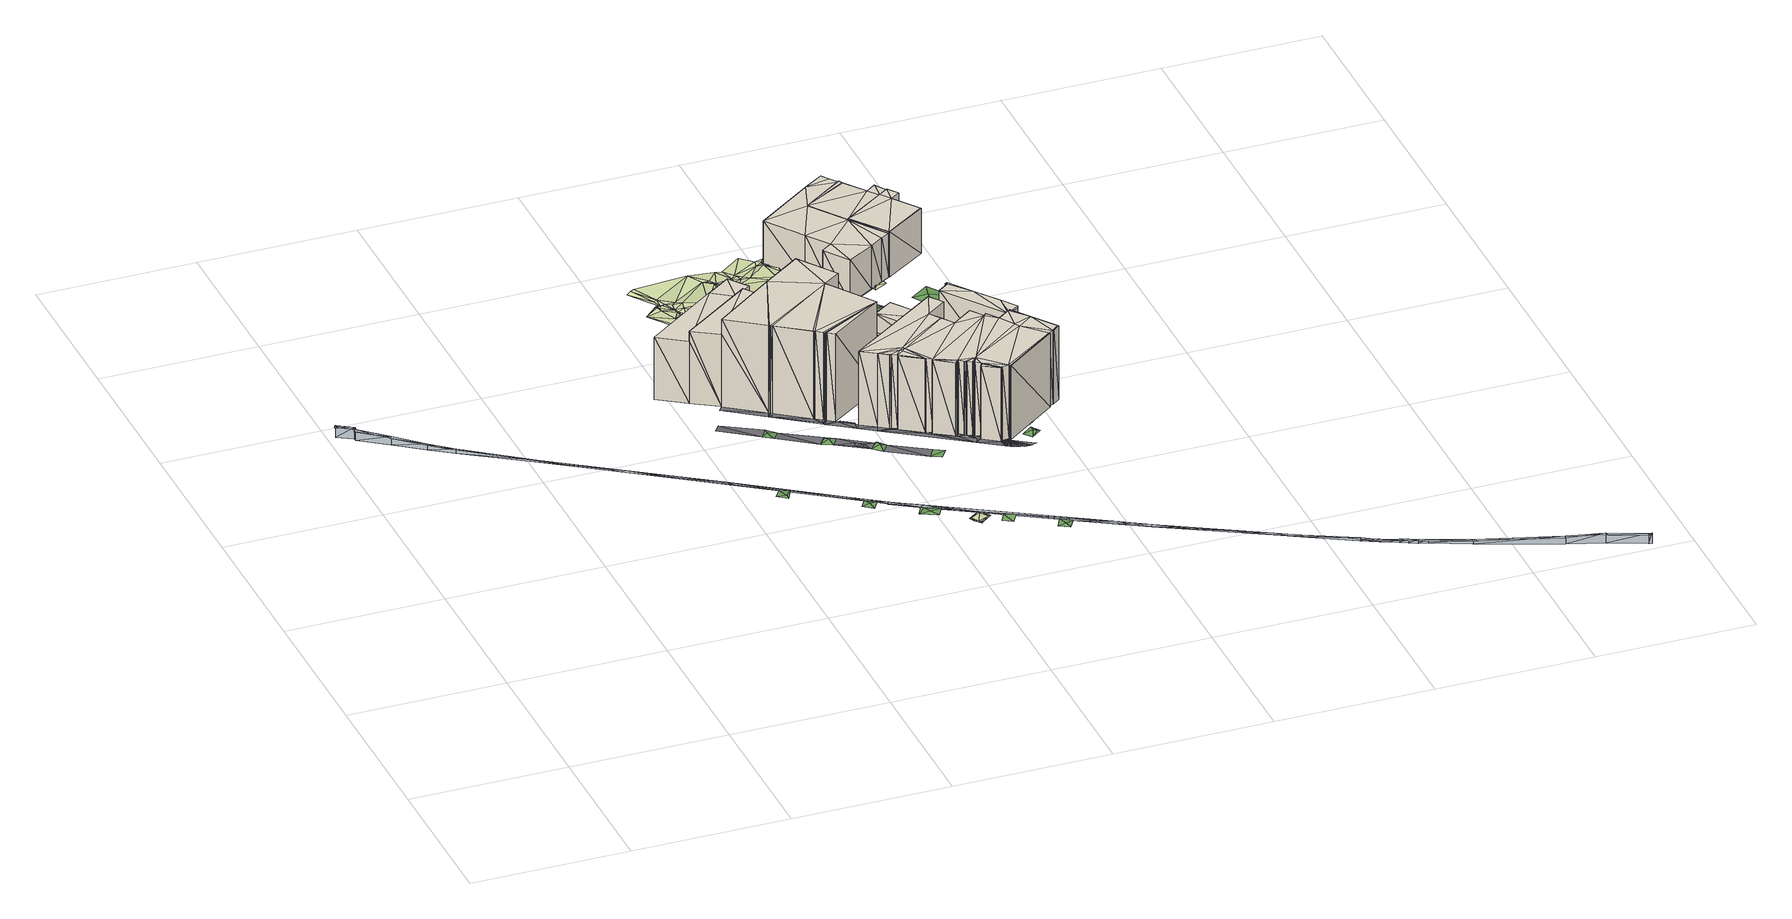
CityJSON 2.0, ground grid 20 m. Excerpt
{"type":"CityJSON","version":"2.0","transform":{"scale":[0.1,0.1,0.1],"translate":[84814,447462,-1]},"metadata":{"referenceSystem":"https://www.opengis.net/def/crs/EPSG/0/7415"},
"CityObjects":{
"building1":{"type":"Building","attributes":{"bgt_status":"bestaand","hoek":"(1:32.7)","identificatiebagpnd":"503100000032719","identificatiebagvbolaagstehuisnummer":"(1:503010000003246)","measuredHeight":8.4,"min-height-surface":-0.03,"plaatsingspunt":"(1:84855.056447534.320)","plus_status":"geenWaarde","relatievehoogteligging":"0","tekst":"(1:160)"},"geometry":[{"type":"MultiSurface","lod":"1","boundaries":[[[0,1,2]],[[0,3,4]],[[2,5,6]],[[3,2,6]],[[0,2,3]],[[7,8,4]],[[4,8,0]],[[9,10,6]],[[6,10,3]],[[11,9,5]],[[5,9,6]],[[12,11,2]],[[2,11,5]],[[13,12,1]],[[1,12,2]]]}]},
"building2":{"type":"Building","attributes":{"bgt_status":"bestaand","identificatiebagpnd":"503100000026158","measuredHeight":9.84,"min-height-surface":-0.03,"plus_status":"geenWaarde","relatievehoogteligging":"0"},"geometry":[{"type":"MultiSurface","lod":"1","boundaries":[[[14,15,16]],[[15,17,16]],[[16,17,18]],[[19,20,16]],[[16,20,14]],[[8,19,0]],[[0,19,18]],[[18,19,16]],[[1,0,17]],[[17,0,18]],[[21,13,15]],[[15,13,1]],[[15,1,17]]]}]},
"object1":{"type":"GenericCityObject","attributes":{"bgt_status":"bestaand","bgt_type":"muur","plus_status":"geenWaarde","plus_type":"waardeOnbekend","relatievehoogteligging":"0"},"geometry":[{"type":"MultiSurface","lod":"1","boundaries":[[[22,23,24]],[[25,22,24]],[[26,25,24]],[[26,27,25]],[[28,29,30]],[[31,27,32]],[[33,34,35]],[[27,26,32]],[[28,34,29]],[[33,29,34]],[[33,25,27]],[[29,33,27]]]}]},
"building3":{"type":"Building","attributes":{"bgt_status":"bestaand","hoek":"(1:32.7)","identificatiebagpnd":"503100000026218","identificatiebagvbolaagstehuisnummer":"(1:503010000027089)","measuredHeight":11.88,"min-height-surface":-0.03,"plaatsingspunt":"(1:84861.651447529.723)","plus_status":"geenWaarde","relatievehoogteligging":"0","tekst":"(1:156)"},"geometry":[{"type":"MultiSurface","lod":"1","boundaries":[[[36,37,38]],[[36,38,39]],[[39,38,40]],[[37,41,38]],[[37,42,41]],[[43,44,39]],[[39,44,36]],[[20,43,14]],[[14,43,40]],[[40,43,39]],[[15,14,38]],[[38,14,40]],[[45,21,41]],[[41,21,15]],[[41,15,38]],[[46,45,42]],[[42,45,41]],[[47,46,37]],[[37,46,42]]]}]},
"building4":{"type":"Building","attributes":{"bgt_status":"bestaand","hoek":"(1:32.7)","identificatiebagpnd":"503100000026157","identificatiebagvbohoogstehuisnummer":"(1:503010000003244)","identificatiebagvbolaagstehuisnummer":"(1:503010000003241)","measuredHeight":11.93,"min-height-surface":-0.04,"plaatsingspunt":"(1:84867.943447525.170)","plus_status":"geenWaarde","relatievehoogteligging":"0","tekst":"(1:154-154C)"},"geometry":[{"type":"MultiSurface","lod":"1","boundaries":[[[48,49,50]],[[49,51,50]],[[49,52,51]],[[49,53,52]],[[49,54,53]],[[54,49,37]],[[55,56,57]],[[55,54,37]],[[55,37,56]],[[56,36,58]],[[56,37,36]],[[59,60,48]],[[48,60,49]],[[22,59,50]],[[50,59,48]],[[23,22,51]],[[51,22,50]],[[32,23,52]],[[52,23,51]],[[31,32,53]],[[53,32,52]],[[61,31,54]],[[54,31,53]],[[62,61,55]],[[55,61,54]],[[63,62,57]],[[57,62,55]],[[30,63,56]],[[56,63,57]],[[28,30,58]],[[58,30,56]],[[44,28,36]],[[36,28,58]],[[60,47,49]],[[49,47,37]]]}]},
"object2":{"type":"GenericCityObject","attributes":{"bgt_status":"bestaand","bgt_type":"kademuur","plus_status":"geenWaarde","plus_type":"waardeOnbekend","relatievehoogteligging":"0"},"geometry":[{"type":"MultiSurface","lod":"1","boundaries":[[[64,65,66]],[[67,68,69]],[[65,64,70]],[[71,70,64]],[[72,73,74]],[[75,72,76]],[[77,75,78]],[[79,77,80]],[[81,82,83]],[[84,85,86]],[[87,88,89]],[[87,84,90]],[[87,91,88]],[[88,91,92]],[[87,90,91]],[[93,84,94]],[[84,93,90]],[[85,95,96]],[[95,97,98]],[[94,84,86]],[[85,99,86]],[[97,100,101]],[[85,102,99]],[[100,103,101]],[[85,96,102]],[[95,104,96]],[[103,81,83]],[[95,105,104]],[[82,106,107]],[[95,98,105]],[[97,101,98]],[[106,79,107]],[[101,103,83]],[[82,107,83]],[[79,80,107]],[[77,78,80]],[[73,108,109]],[[78,75,110]],[[110,75,76]],[[72,111,76]],[[112,113,114]],[[72,74,111]],[[73,115,74]],[[73,116,115]],[[73,117,116]],[[73,109,117]],[[108,118,109]],[[108,119,118]],[[108,120,119]],[[108,121,120]],[[113,122,123]],[[112,124,121]],[[112,125,124]],[[108,112,121]],[[108,113,112]],[[112,114,126]],[[127,122,71]],[[113,128,114]],[[113,123,128]],[[122,127,123]],[[123,127,129]],[[122,70,71]],[[65,130,66]],[[131,132,130]],[[131,67,133]],[[130,134,66]],[[134,130,135]],[[130,136,135]],[[136,130,132]],[[131,137,132]],[[137,131,138]],[[138,131,139]],[[139,131,133]],[[133,67,140]],[[140,67,141]],[[141,67,69]],[[69,68,142]],[[142,68,143]],[[144,145,146]],[[146,145,147]],[[147,145,148]],[[148,149,150]],[[151,152,153]],[[153,152,154]],[[68,144,143]],[[155,154,152]],[[156,157,158]],[[156,159,160]],[[157,155,152]],[[160,159,161]],[[156,158,159]],[[157,152,158]],[[151,162,152]],[[151,149,162]],[[151,150,149]],[[143,144,146]],[[145,149,148]],[[163,164,67]],[[67,164,68]],[[165,163,131]],[[131,163,67]],[[166,165,130]],[[130,165,131]],[[167,166,65]],[[65,166,130]],[[168,167,70]],[[70,167,65]],[[169,168,122]],[[122,168,70]],[[170,169,113]],[[113,169,122]],[[171,170,108]],[[108,170,113]],[[172,171,73]],[[73,171,108]],[[173,172,72]],[[72,172,73]],[[174,173,75]],[[75,173,72]],[[175,174,77]],[[77,174,75]],[[176,175,79]],[[79,175,77]],[[177,176,106]],[[106,176,79]],[[178,177,82]],[[82,177,106]],[[179,178,81]],[[81,178,82]],[[180,179,103]],[[103,179,81]],[[181,180,100]],[[100,180,103]],[[182,181,97]],[[97,181,100]],[[183,182,95]],[[95,182,97]],[[184,183,85]],[[85,183,95]],[[185,184,84]],[[84,184,85]],[[186,185,87]],[[87,185,84]],[[187,186,89]],[[89,186,87]],[[188,83,107]],[[80,188,107]],[[189,126,114]],[[128,189,114]],[[190,148,150]],[[151,190,150]],[[191,155,157]],[[192,191,156]],[[156,191,157]],[[193,192,160]],[[160,192,156]],[[194,193,161]],[[161,193,160]],[[195,194,159]],[[159,194,161]],[[196,195,158]],[[158,195,159]],[[197,198,152]],[[152,198,196]],[[152,196,158]],[[199,197,162]],[[162,197,152]],[[200,199,149]],[[149,199,162]],[[201,200,145]],[[145,200,149]],[[202,201,144]],[[144,201,145]],[[164,202,68]],[[68,202,144]]]}]},
"building5":{"type":"Building","attributes":{"bgt_status":"bestaand","hoek":"(1:32.7)","identificatiebagpnd":"503100000017219","identificatiebagvbolaagstehuisnummer":"(1:503010000003238)","measuredHeight":10,"min-height-surface":-0.03,"plaatsingspunt":"(1:84875.569447520.559)","plus_status":"geenWaarde","relatievehoogteligging":"0","tekst":"(1:150)"},"geometry":[{"type":"MultiSurface","lod":"1","boundaries":[[[203,204,205]],[[206,207,208]],[[209,210,211]],[[212,209,211]],[[205,213,211]],[[213,214,212]],[[211,213,212]],[[205,208,213]],[[205,206,208]],[[206,215,207]],[[204,206,205]],[[216,217,212]],[[212,217,209]],[[218,216,214]],[[214,216,212]],[[219,218,213]],[[213,218,214]],[[220,219,208]],[[208,219,213]],[[221,220,207]],[[207,220,208]],[[222,221,215]],[[215,221,207]],[[223,222,206]],[[206,222,215]],[[224,223,204]],[[204,223,206]]]}]},
"building6":{"type":"Building","attributes":{"bgt_status":"bestaand","hoek":"(1:32.7)","identificatiebagpnd":"503100000026311","identificatiebagvbolaagstehuisnummer":"(1:503010000003236)","measuredHeight":10,"min-height-surface":-0.02,"plaatsingspunt":"(1:84879.113447518.066)","plus_status":"geenWaarde","relatievehoogteligging":"0","tekst":"(1:148)"},"geometry":[{"type":"MultiSurface","lod":"1","boundaries":[[[203,225,226]],[[227,228,229]],[[225,203,229]],[[228,227,230]],[[227,229,210]],[[227,210,209]],[[210,229,203]],[[210,203,211]],[[211,203,205]],[[226,231,232]],[[203,226,204]],[[225,231,226]],[[233,234,229]],[[229,234,225]],[[235,233,228]],[[228,233,229]],[[236,235,230]],[[230,235,228]],[[237,236,227]],[[227,236,230]],[[217,237,209]],[[209,237,227]],[[238,224,226]],[[226,224,204]],[[239,238,232]],[[232,238,226]],[[240,239,231]],[[231,239,232]]]}]},
"building7":{"type":"Building","attributes":{"bgt_status":"bestaand","hoek":"(1:32.7)","identificatiebagpnd":"503100000026312","identificatiebagvbohoogstehuisnummer":"(1:503010000003235)","identificatiebagvbolaagstehuisnummer":"(1:503010000003234)","measuredHeight":10.01,"min-height-surface":0,"plaatsingspunt":"(1:84882.592447515.552)","plus_status":"geenWaarde","relatievehoogteligging":"0","tekst":"(1:146-146A)"},"geometry":[{"type":"MultiSurface","lod":"1","boundaries":[[[241,242,243]],[[244,245,246]],[[247,248,249]],[[247,250,248]],[[243,251,249]],[[249,246,247]],[[245,252,246]],[[249,244,246]],[[253,244,249]],[[251,254,231]],[[255,256,253]],[[249,231,253]],[[225,257,255]],[[253,225,255]],[[257,225,258]],[[225,253,231]],[[249,251,231]],[[242,259,243]],[[243,259,251]],[[242,260,259]],[[261,262,250]],[[250,262,248]],[[263,261,247]],[[247,261,250]],[[264,263,246]],[[246,263,247]],[[265,264,252]],[[252,264,246]],[[266,265,245]],[[245,265,252]],[[267,266,244]],[[244,266,245]],[[268,267,253]],[[253,267,244]],[[269,268,256]],[[256,268,253]],[[270,269,255]],[[255,269,256]],[[271,270,257]],[[257,270,255]],[[272,271,258]],[[258,271,257]],[[234,272,225]],[[225,272,258]],[[273,240,254]],[[254,240,231]],[[274,273,251]],[[251,273,254]],[[275,274,276]],[[276,274,259]],[[259,274,251]],[[277,276,260]],[[260,276,259]],[[278,279,242]],[[242,279,277]],[[242,277,260]]]}]},
"building8":{"type":"Building","attributes":{"bgt_status":"bestaand","hoek":"(1:32.7)","identificatiebagpnd":"503100000017221","identificatiebagvbolaagstehuisnummer":"(1:503010000003233)","measuredHeight":10.03,"min-height-surface":0.01,"plaatsingspunt":"(1:84886.280447513.169)","plus_status":"geenWaarde","relatievehoogteligging":"0","tekst":"(1:144)"},"geometry":[{"type":"MultiSurface","lod":"1","boundaries":[[[280,281,282]],[[283,284,285]],[[286,287,285]],[[284,286,285]],[[282,281,288]],[[283,289,284]],[[241,283,285]],[[282,242,241]],[[290,291,292]],[[293,294,290]],[[292,295,290]],[[283,296,292]],[[290,295,293]],[[295,292,296]],[[295,296,297]],[[296,283,249]],[[298,248,299]],[[298,249,248]],[[298,296,249]],[[283,241,249]],[[282,241,285]],[[243,249,241]],[[282,288,242]],[[300,301,280]],[[280,301,281]],[[302,300,282]],[[282,300,280]],[[303,302,285]],[[285,302,282]],[[304,303,287]],[[287,303,285]],[[305,304,286]],[[286,304,287]],[[306,305,284]],[[284,305,286]],[[307,306,289]],[[289,306,284]],[[308,307,283]],[[283,307,289]],[[309,308,292]],[[292,308,283]],[[310,309,291]],[[291,309,292]],[[311,310,290]],[[290,310,291]],[[312,311,294]],[[294,311,290]],[[313,312,293]],[[293,312,294]],[[314,313,295]],[[295,313,293]],[[315,314,297]],[[297,314,295]],[[316,315,296]],[[296,315,297]],[[317,316,298]],[[298,316,296]],[[318,317,299]],[[299,317,298]],[[262,318,248]],[[248,318,299]],[[319,278,288]],[[288,278,242]],[[301,319,281]],[[281,319,288]]]}]},
"building9":{"type":"Building","attributes":{"bgt_status":"bestaand","identificatiebagpnd":"503100000017220","measuredHeight":2.74,"min-height-surface":0.21,"plus_status":"geenWaarde","relatievehoogteligging":"0"},"geometry":[{"type":"MultiSurface","lod":"1","boundaries":[[[320,321,322]],[[320,322,323]],[[324,325,320]],[[320,325,321]],[[326,324,323]],[[323,324,320]],[[327,326,322]],[[322,326,323]],[[325,327,321]],[[321,327,322]]]}]},
"object3":{"type":"GenericCityObject","attributes":{"bgt_status":"bestaand","bgt_type":"muur","plus_status":"geenWaarde","plus_type":"waardeOnbekend","relatievehoogteligging":"0"},"geometry":[{"type":"MultiSurface","lod":"1","boundaries":[[[328,324,329]],[[328,330,325]],[[331,332,333]],[[334,329,324]],[[324,328,325]],[[325,330,335]],[[331,336,332]],[[335,333,332]],[[335,330,333]]]}]},
"building10":{"type":"Building","attributes":{"bgt_status":"bestaand","hoek":"(1:56.3)","identificatiebagpnd":"503100000026156","identificatiebagvbolaagstehuisnummer":"(1:503010000027033)","measuredHeight":6.44,"min-height-surface":0.44,"plaatsingspunt":"(1:84883.885447560.978)","plus_status":"geenWaarde","relatievehoogteligging":"0","tekst":"(1:19A)"},"geometry":[{"type":"MultiSurface","lod":"1","boundaries":[[[337,338,339]],[[339,340,341]],[[339,342,337]],[[341,343,344]],[[342,341,344]],[[339,341,342]],[[339,345,340]],[[345,346,347]],[[340,345,348]],[[348,345,347]],[[347,346,349]],[[350,347,349]],[[351,352,337]],[[337,352,338]],[[336,351,342]],[[342,351,337]],[[332,336,344]],[[344,336,342]],[[353,332,343]],[[343,332,344]],[[354,353,341]],[[341,353,343]],[[355,354,340]],[[340,354,341]],[[356,355,348]],[[348,355,340]],[[357,356,347]],[[347,356,348]],[[358,357,359]],[[359,357,350]],[[350,357,347]],[[360,359,349]],[[349,359,350]],[[361,362,346]],[[346,362,360]],[[346,360,349]]]}]},
"building11":{"type":"Building","attributes":{"bgt_status":"bestaand","identificatiebagpnd":"503100000027889","measuredHeight":9.65,"min-height-surface":0.21,"plus_status":"geenWaarde","relatievehoogteligging":"0"},"geometry":[{"type":"MultiSurface","lod":"1","boundaries":[[[363,364,276]],[[363,277,365]],[[363,276,277]],[[364,366,276]],[[364,367,366]],[[364,368,367]],[[367,368,369]],[[370,371,372]],[[372,371,363]],[[363,371,373]],[[363,373,364]],[[374,372,365]],[[365,372,363]],[[279,375,277]],[[277,375,374]],[[277,374,365]],[[376,275,366]],[[366,275,276]],[[377,376,367]],[[367,376,366]],[[378,377,369]],[[369,377,367]],[[379,378,380]],[[380,378,368]],[[368,378,369]],[[373,380,364]],[[364,380,368]]]}]},
"object4":{"type":"GenericCityObject","attributes":{"bgt_status":"bestaand","bgt_type":"muur","plus_status":"geenWaarde","plus_type":"waardeOnbekend","relatievehoogteligging":"0"},"geometry":[{"type":"MultiSurface","lod":"1","boundaries":[[[381,382,352]],[[381,352,351]],[[382,383,352]],[[352,383,384]],[[382,385,383]]]}]},
"building12":{"type":"Building","attributes":{"bgt_status":"bestaand","hoek":"(1:54.1)","identificatiebagpnd":"503100000017317","identificatiebagvbolaagstehuisnummer":"(1:503010000027034)","measuredHeight":6.52,"min-height-surface":0.61,"plaatsingspunt":"(1:84886.782447557.084)","plus_status":"geenWaarde","relatievehoogteligging":"0","tekst":"(1:21)"},"geometry":[{"type":"MultiSurface","lod":"1","boundaries":[[[386,387,388]],[[388,387,389]],[[386,390,387]],[[386,391,392]],[[390,386,392]],[[393,392,394]],[[392,395,394]],[[392,391,395]],[[396,397,386]],[[386,397,391]],[[398,396,388]],[[388,396,386]],[[399,398,389]],[[389,398,388]],[[345,339,392]],[[392,339,390]],[[346,345,393]],[[393,345,392]],[[400,361,394]],[[394,361,346]],[[394,346,393]],[[401,400,395]],[[395,400,394]],[[397,401,391]],[[391,401,395]]]}]},
"building13":{"type":"Building","attributes":{"bgt_status":"bestaand","identificatiebagpnd":"503100000005344","measuredHeight":6.55,"min-height-surface":0.49,"plus_status":"geenWaarde","relatievehoogteligging":"0"},"geometry":[{"type":"MultiSurface","lod":"1","boundaries":[[[402,403,404]],[[405,404,406]],[[405,406,407]],[[407,406,408]],[[404,409,406]],[[406,409,410]],[[404,411,409]],[[404,403,411]],[[412,413,405]],[[405,413,404]],[[414,412,407]],[[407,412,405]],[[383,414,408]],[[408,414,407]],[[384,383,406]],[[406,383,408]],[[352,384,338]],[[338,384,410]],[[410,384,406]],[[339,338,390]],[[390,338,409]],[[409,338,410]],[[387,390,411]],[[411,390,409]],[[389,387,403]],[[403,387,411]],[[415,399,402]],[[402,399,389]],[[402,389,403]],[[413,415,404]],[[404,415,402]]]}]},
"plantcover1":{"type":"PlantCover","attributes":{"begroeidterreindeeloptalud":"0","bgt_status":"bestaand","class":"groenvoorziening","plus_fysiekvoorkomen":"waardeOnbekend","plus_status":"geenWaarde","relatievehoogteligging":"0"},"geometry":[{"type":"MultiSurface","lod":"1","boundaries":[[[416,66,134]],[[416,134,417]],[[418,416,417]],[[418,66,416]]]}]},
"road1":{"type":"Road","attributes":{"bgt_status":"bestaand","function":"parkeervlak","plus_functiewegdeel":"waardeOnbekend","plus_fysiekvoorkomenwegdeel":"betonstraatstenen","plus_status":"geenWaarde","relatievehoogteligging":"0","surfacematerial":"openverharding","wegdeeloptalud":"0"},"geometry":[{"type":"MultiSurface","lod":"1","boundaries":[[[419,420,421]],[[420,422,421]]]}]},
"plantcover2":{"type":"PlantCover","attributes":{"begroeidterreindeeloptalud":"0","bgt_status":"bestaand","class":"groenvoorziening","plus_fysiekvoorkomen":"waardeOnbekend","plus_status":"geenWaarde","relatievehoogteligging":"0"},"geometry":[{"type":"MultiSurface","lod":"1","boundaries":[[[423,71,64]],[[424,71,425]],[[425,423,64]],[[425,71,423]],[[426,425,64]],[[426,424,425]]]}]},
"plantcover3":{"type":"PlantCover","attributes":{"begroeidterreindeeloptalud":"0","bgt_status":"bestaand","class":"groenvoorziening","plus_fysiekvoorkomen":"waardeOnbekend","plus_status":"geenWaarde","relatievehoogteligging":"0"},"geometry":[{"type":"MultiSurface","lod":"1","boundaries":[[[427,428,429]],[[429,419,421]],[[427,429,421]],[[428,419,429]]]}]},
"road2":{"type":"Road","attributes":{"bgt_status":"bestaand","function":"voetpad","plus_functiewegdeel":"waardeOnbekend","plus_fysiekvoorkomenwegdeel":"tegels","plus_status":"geenWaarde","relatievehoogteligging":"0","surfacematerial":"openverharding","wegdeeloptalud":"0"},"geometry":[{"type":"MultiSurface","lod":"1","boundaries":[[[43,20,430]],[[44,43,35]],[[28,44,35]],[[34,28,35]],[[35,43,33]],[[33,43,430]]]}]},
"road3":{"type":"Road","attributes":{"bgt_status":"bestaand","function":"parkeervlak","plus_functiewegdeel":"waardeOnbekend","plus_fysiekvoorkomenwegdeel":"betonstraatstenen","plus_status":"geenWaarde","relatievehoogteligging":"0","surfacematerial":"openverharding","wegdeeloptalud":"0"},"geometry":[{"type":"MultiSurface","lod":"1","boundaries":[[[431,428,432]],[[428,427,432]]]}]},
"plantcover4":{"type":"PlantCover","attributes":{"begroeidterreindeeloptalud":"0","bgt_status":"bestaand","class":"groenvoorziening","plus_fysiekvoorkomen":"waardeOnbekend","plus_status":"geenWaarde","relatievehoogteligging":"0"},"geometry":[{"type":"MultiSurface","lod":"1","boundaries":[[[433,128,123]],[[434,433,435]],[[436,434,435]],[[436,128,434]],[[435,433,123]],[[434,128,433]]]}]},
"landuse1":{"type":"LandUse","attributes":{"bgt_fysiekvoorkomen":"erf","bgt_status":"bestaand","onbegroeidterreindeeloptalud":"0","plus_fysiekvoorkomen":"waardeOnbekend","plus_status":"geenWaarde","relatievehoogteligging":"0"},"geometry":[{"type":"MultiSurface","lod":"1","boundaries":[[[437,438,439]],[[438,440,439]],[[437,440,438]],[[437,439,10]],[[10,441,437]],[[437,442,440]],[[443,444,445]],[[441,446,437]],[[444,447,445]],[[445,448,449]],[[449,450,445]],[[440,451,439]],[[10,446,441]],[[445,447,448]],[[437,452,442]],[[450,453,445]],[[454,455,456]],[[456,457,454]],[[437,446,452]],[[443,458,444]],[[459,449,448]],[[442,451,440]],[[449,459,450]],[[460,455,454]],[[447,444,461]],[[461,444,458]],[[453,457,456]],[[462,450,459]],[[463,460,454]],[[447,464,448]],[[457,463,454]],[[453,450,462]],[[10,9,446]],[[465,459,448]],[[452,466,442]],[[448,464,467]],[[453,463,457]],[[459,465,462]],[[458,443,468]],[[464,447,469]],[[447,461,470]],[[448,467,465]],[[471,453,462]],[[13,472,12]],[[461,458,473]],[[471,463,453]],[[474,442,466]],[[462,465,471]],[[447,470,469]],[[446,475,452]],[[451,442,474]],[[467,464,476]],[[464,469,476]],[[452,475,466]],[[467,476,465]],[[470,461,473]],[[477,471,465]],[[478,463,471]],[[473,458,468]],[[9,475,446]],[[476,469,479]],[[472,11,12]],[[469,470,479]],[[13,11,472]],[[476,480,465]],[[451,481,439]],[[478,471,477]],[[482,474,466]],[[476,479,480]],[[451,474,482]],[[466,475,483]],[[484,477,465]],[[473,468,470]],[[465,480,484]],[[479,470,485]],[[9,483,475]],[[478,477,484]],[[479,485,480]],[[470,468,485]],[[468,443,486]],[[482,466,487]],[[21,488,13]],[[9,489,483]],[[466,483,487]],[[490,460,463]],[[489,9,491]],[[9,11,491]],[[488,11,13]],[[489,492,483]],[[489,491,493]],[[482,494,451]],[[484,480,495]],[[489,493,492]],[[487,483,492]],[[485,495,480]],[[490,463,478]],[[468,486,485]],[[491,11,496]],[[493,491,496]],[[492,493,497]],[[21,498,488]],[[494,482,487]],[[492,497,487]],[[499,498,21]],[[500,478,484]],[[493,496,497]],[[488,501,11]],[[496,11,502]],[[485,486,495]],[[11,501,502]],[[494,481,451]],[[496,503,497]],[[487,497,504]],[[498,505,488]],[[502,503,496]],[[501,488,506]],[[505,506,488]],[[45,499,21]],[[500,484,495]],[[498,499,505]],[[487,504,494]],[[501,507,502]],[[501,506,508]],[[503,509,497]],[[510,495,486]],[[511,506,505]],[[512,507,501]],[[510,486,513]],[[508,512,501]],[[503,502,509]],[[511,508,506]],[[481,513,486]],[[499,514,505]],[[500,490,478]],[[507,509,502]],[[515,511,505]],[[513,481,516]],[[512,508,517]],[[505,514,515]],[[494,504,481]],[[517,508,511]],[[512,509,507]],[[513,518,510]],[[516,481,504]],[[513,516,518]],[[499,519,514]],[[510,520,495]],[[512,517,521]],[[516,504,518]],[[511,522,517]],[[522,511,515]],[[509,512,521]],[[522,515,514]],[[522,521,517]],[[504,497,523]],[[45,519,499]],[[524,510,518]],[[519,525,514]],[[525,522,514]],[[500,495,526]],[[520,526,495]],[[524,520,510]],[[45,525,519]],[[504,523,518]],[[527,528,47]],[[509,521,529]],[[525,530,522]],[[529,521,522]],[[509,531,497]],[[532,490,500]],[[528,533,47]],[[523,524,518]],[[45,530,525]],[[527,534,528]],[[535,500,526]],[[520,524,536]],[[60,527,47]],[[532,500,535]],[[45,537,538]],[[520,536,526]],[[527,539,534]],[[45,538,530]],[[530,529,522]],[[528,534,533]],[[540,535,526]],[[540,532,535]],[[531,523,497]],[[60,539,527]],[[533,46,47]],[[524,541,536]],[[542,490,532]],[[45,46,537]],[[538,537,543]],[[539,544,534]],[[536,545,526]],[[530,538,543]],[[540,526,545]],[[534,546,533]],[[541,545,536]],[[524,523,547]],[[530,548,529]],[[540,542,532]],[[548,530,543]],[[509,529,531]],[[524,547,541]],[[543,537,549]],[[539,550,544]],[[544,551,534]],[[537,46,549]],[[60,550,539]],[[46,533,552]],[[552,533,546]],[[534,551,546]],[[553,540,545]],[[554,545,541]],[[549,46,552]],[[542,540,553]],[[552,546,555]],[[547,554,541]],[[555,546,551]],[[529,548,556]],[[553,545,554]],[[548,543,557]],[[558,542,553]],[[550,559,544]],[[549,552,560]],[[544,559,551]],[[547,561,554]],[[560,552,555]],[[60,562,550]],[[561,553,554]],[[555,551,560]],[[556,531,529]],[[563,547,523]],[[564,558,553]],[[543,549,565]],[[566,523,531]],[[553,561,567]],[[567,564,553]],[[561,547,568]],[[556,548,557]],[[569,567,561]],[[569,564,567]],[[570,523,566]],[[559,560,551]],[[569,561,568]],[[549,560,571]],[[572,523,570]],[[562,559,550]],[[573,558,564]],[[547,563,568]],[[572,563,523]],[[543,565,557]],[[531,556,574]],[[565,549,571]],[[575,566,531]],[[576,564,569]],[[556,557,577]],[[60,578,562]],[[574,556,577]],[[576,569,568]],[[575,531,579]],[[560,559,580]],[[574,579,531]],[[573,564,581]],[[571,560,580]],[[582,566,575]],[[582,570,566]],[[577,557,583]],[[581,564,576]],[[563,584,568]],[[585,559,562]],[[574,577,583]],[[582,572,570]],[[576,568,586]],[[559,585,580]],[[586,568,584]],[[587,563,572]],[[588,571,580]],[[587,572,582]],[[557,565,589]],[[590,565,571]],[[588,590,571]],[[579,574,591]],[[583,557,589]],[[587,592,563]],[[593,582,575]],[[593,575,579]],[[594,585,562]],[[583,595,574]],[[563,592,584]],[[596,587,582]],[[591,574,595]],[[594,562,578]],[[578,60,326]],[[597,565,590]],[[596,592,587]],[[576,586,598]],[[588,580,599]],[[581,576,600]],[[565,601,589]],[[600,576,598]],[[593,596,582]],[[602,579,591]],[[599,590,588]],[[601,565,597]],[[598,586,603]],[[586,584,604]],[[605,591,595]],[[602,593,579]],[[606,584,592]],[[603,356,598]],[[600,598,356]],[[585,607,580]],[[608,581,600]],[[609,591,605]],[[597,590,599]],[[583,610,595]],[[595,609,605]],[[611,603,586]],[[612,585,594]],[[583,589,613]],[[614,601,597]],[[609,602,591]],[[615,586,604]],[[608,600,356]],[[596,616,592]],[[604,584,606]],[[611,356,603]],[[611,586,615]],[[612,594,578]],[[580,607,599]],[[609,595,610]],[[601,327,589]],[[583,613,610]],[[615,604,617]],[[618,596,593]],[[327,601,614]],[[327,614,597]],[[592,619,606]],[[611,615,617]],[[617,604,606]],[[585,612,607]],[[619,592,616]],[[327,597,599]],[[611,617,606]],[[353,602,609]],[[602,618,593]],[[355,356,611]],[[616,596,618]],[[619,611,606]],[[610,620,609]],[[618,602,353]],[[620,353,609]],[[613,589,621]],[[589,327,621]],[[355,611,619]],[[620,610,613]],[[578,622,612]],[[619,616,355]],[[623,327,599]],[[624,616,618]],[[607,623,599]],[[624,355,616]],[[625,618,353]],[[607,612,622]],[[613,335,620]],[[353,620,335]],[[626,624,618]],[[627,618,625]],[[355,624,626]],[[613,621,335]],[[626,618,627]],[[353,335,332]],[[622,578,326]],[[625,353,354]],[[607,628,623]],[[622,628,607]],[[354,355,626]],[[326,327,623]],[[627,625,354]],[[354,626,627]],[[335,621,629]],[[621,327,325]],[[628,326,623]],[[622,326,628]],[[335,629,325]],[[629,621,325]]]}]},
"plantcover5":{"type":"PlantCover","attributes":{"begroeidterreindeeloptalud":"0","bgt_status":"bestaand","class":"groenvoorziening","plus_fysiekvoorkomen":"waardeOnbekend","plus_status":"geenWaarde","relatievehoogteligging":"0"},"geometry":[{"type":"MultiSurface","lod":"1","boundaries":[[[630,631,632]],[[633,431,432]],[[630,632,432]],[[631,431,632]],[[632,633,432]],[[632,431,633]]]}]},
"road4":{"type":"Road","attributes":{"bgt_status":"bestaand","function":"voetpad","plus_functiewegdeel":"waardeOnbekend","plus_fysiekvoorkomenwegdeel":"tegels","plus_status":"geenWaarde","relatievehoogteligging":"0","surfacematerial":"openverharding","wegdeeloptalud":"0"},"geometry":[{"type":"MultiSurface","lod":"1","boundaries":[[[63,61,62]],[[63,30,29]],[[61,27,31]],[[61,63,27]],[[27,63,29]]]}]},
"road5":{"type":"Road","attributes":{"bgt_status":"bestaand","function":"voetpad","plus_functiewegdeel":"waardeOnbekend","plus_fysiekvoorkomenwegdeel":"gebakkenklinkers","plus_status":"geenWaarde","relatievehoogteligging":"0","surfacematerial":"openverharding","wegdeeloptalud":"0"},"geometry":[{"type":"MultiSurface","lod":"1","boundaries":[[[634,635,636]],[[637,638,636]],[[639,631,630]],[[636,638,634]],[[637,631,639]],[[635,639,630]],[[638,637,639]],[[636,635,630]]]}]},
"road6":{"type":"Road","attributes":{"bgt_status":"bestaand","function":"voetpad","plus_functiewegdeel":"waardeOnbekend","plus_fysiekvoorkomenwegdeel":"tegels","plus_status":"geenWaarde","relatievehoogteligging":"0","surfacematerial":"openverharding","wegdeeloptalud":"0"},"geometry":[{"type":"MultiSurface","lod":"1","boundaries":[[[24,23,32]],[[24,32,26]]]}]},
"road7":{"type":"Road","attributes":{"bgt_status":"bestaand","function":"voetpad","plus_functiewegdeel":"waardeOnbekend","plus_fysiekvoorkomenwegdeel":"gebakkenklinkers","plus_status":"geenWaarde","relatievehoogteligging":"0","surfacematerial":"openverharding","wegdeeloptalud":"0"},"geometry":[{"type":"MultiSurface","lod":"1","boundaries":[[[635,634,638]],[[635,638,639]]]}]},
"road8":{"type":"Road","attributes":{"bgt_status":"bestaand","function":"voetpad","plus_functiewegdeel":"waardeOnbekend","plus_fysiekvoorkomenwegdeel":"tegels","plus_status":"geenWaarde","relatievehoogteligging":"0","surfacematerial":"openverharding","wegdeeloptalud":"0"},"geometry":[{"type":"MultiSurface","lod":"1","boundaries":[[[640,641,642]],[[641,643,644]],[[641,640,643]],[[644,643,645]],[[643,640,646]],[[640,59,25]],[[646,647,220]],[[646,640,647]],[[647,640,25]],[[25,59,22]]]}]},
"landuse2":{"type":"LandUse","attributes":{"bgt_fysiekvoorkomen":"openverharding","bgt_status":"bestaand","onbegroeidterreindeeloptalud":"0","plus_fysiekvoorkomen":"waardeOnbekend","plus_status":"geenWaarde","relatievehoogteligging":"0"},"geometry":[{"type":"MultiSurface","lod":"1","boundaries":[[[648,125,649]],[[650,651,652]],[[653,654,655]],[[656,126,657]],[[656,649,126]],[[649,112,126]],[[658,648,653]],[[653,648,654]],[[658,125,648]],[[125,112,649]],[[651,656,657]],[[651,650,656]],[[655,650,652]],[[653,655,652]]]}]},
"landuse3":{"type":"LandUse","attributes":{"bgt_fysiekvoorkomen":"openverharding","bgt_status":"bestaand","onbegroeidterreindeeloptalud":"0","plus_fysiekvoorkomen":"waardeOnbekend","plus_status":"geenWaarde","relatievehoogteligging":"0"},"geometry":[{"type":"MultiSurface","lod":"1","boundaries":[[[656,650,649]],[[650,648,649]],[[650,654,648]],[[650,655,654]]]}]},
"plantcover6":{"type":"PlantCover","attributes":{"begroeidterreindeeloptalud":"0","bgt_status":"bestaand","class":"groenvoorziening","plus_fysiekvoorkomen":"waardeOnbekend","plus_status":"geenWaarde","relatievehoogteligging":"0"},"geometry":[{"type":"MultiSurface","lod":"1","boundaries":[[[659,660,637]],[[661,662,636]],[[636,662,659]],[[661,660,662]],[[636,659,637]],[[662,660,659]]]}]},
"road9":{"type":"Road","attributes":{"bgt_status":"bestaand","function":"parkeervlak","plus_functiewegdeel":"waardeOnbekend","plus_fysiekvoorkomenwegdeel":"betonstraatstenen","plus_status":"geenWaarde","relatievehoogteligging":"0","surfacematerial":"openverharding","wegdeeloptalud":"0"},"geometry":[{"type":"MultiSurface","lod":"1","boundaries":[[[663,660,664]],[[660,661,664]]]}]},
"plantcover7":{"type":"PlantCover","attributes":{"begroeidterreindeeloptalud":"0","bgt_status":"bestaand","class":"groenvoorziening","plus_fysiekvoorkomen":"waardeOnbekend","plus_status":"geenWaarde","relatievehoogteligging":"0"},"geometry":[{"type":"MultiSurface","lod":"1","boundaries":[[[665,121,124]],[[665,124,666]]]}]},
"road10":{"type":"Road","attributes":{"bgt_status":"bestaand","function":"voetpad","plus_functiewegdeel":"waardeOnbekend","plus_fysiekvoorkomenwegdeel":"tegels","plus_status":"geenWaarde","relatievehoogteligging":"0","surfacematerial":"openverharding","wegdeeloptalud":"0"},"geometry":[{"type":"MultiSurface","lod":"1","boundaries":[[[216,218,667]],[[216,667,217]],[[217,236,237]],[[217,668,236]],[[217,667,668]]]}]},
"plantcover8":{"type":"PlantCover","attributes":{"begroeidterreindeeloptalud":"0","bgt_status":"bestaand","class":"groenvoorziening","plus_fysiekvoorkomen":"waardeOnbekend","plus_status":"geenWaarde","relatievehoogteligging":"0"},"geometry":[{"type":"MultiSurface","lod":"1","boundaries":[[[669,670,664]],[[670,663,664]]]}]},
"landuse4":{"type":"LandUse","attributes":{"bgt_fysiekvoorkomen":"erf","bgt_status":"bestaand","onbegroeidterreindeeloptalud":"0","plus_fysiekvoorkomen":"waardeOnbekend","plus_status":"geenWaarde","relatievehoogteligging":"0"},"geometry":[{"type":"MultiSurface","lod":"1","boundaries":[[[233,235,671]],[[233,671,234]],[[234,672,272]],[[234,671,672]]]}]},
"plantcover9":{"type":"PlantCover","attributes":{"begroeidterreindeeloptalud":"0","bgt_status":"bestaand","class":"groenvoorziening","plus_fysiekvoorkomen":"waardeOnbekend","plus_status":"geenWaarde","relatievehoogteligging":"0"},"geometry":[{"type":"MultiSurface","lod":"1","boundaries":[[[673,119,120]],[[673,120,674]],[[675,673,674]],[[675,119,673]]]}]},
"road11":{"type":"Road","attributes":{"bgt_status":"bestaand","function":"voetpad","plus_functiewegdeel":"waardeOnbekend","plus_fysiekvoorkomenwegdeel":"gebakkenklinkers","plus_status":"geenWaarde","relatievehoogteligging":"0","surfacematerial":"openverharding","wegdeeloptalud":"0"},"geometry":[{"type":"MultiSurface","lod":"1","boundaries":[[[271,272,672]],[[676,677,678]],[[679,680,681]],[[680,313,682]],[[680,312,313]],[[677,683,678]],[[684,685,678]],[[686,687,688]],[[688,687,689]],[[689,687,690]],[[690,687,691]],[[691,692,693]],[[693,692,694]],[[694,692,695]],[[696,678,695]],[[697,698,685]],[[684,697,685]],[[683,684,678]],[[312,687,686]],[[681,680,682]],[[271,672,679]],[[678,699,676]],[[678,700,699]],[[678,701,700]],[[678,702,701]],[[678,703,702]],[[678,696,703]],[[695,692,696]],[[691,687,692]],[[312,680,687]],[[219,220,647]],[[704,219,647]],[[667,218,704]],[[704,218,219]],[[668,667,704]],[[671,235,668]],[[235,236,668]],[[704,671,668]],[[680,671,704]],[[680,672,671]],[[680,679,672]]]}]},
"landuse5":{"type":"LandUse","attributes":{"bgt_fysiekvoorkomen":"erf","bgt_status":"bestaand","onbegroeidterreindeeloptalud":"0","plus_fysiekvoorkomen":"waardeOnbekend","plus_status":"geenWaarde","relatievehoogteligging":"0"},"geometry":[{"type":"MultiSurface","lod":"1","boundaries":[[[270,271,269]],[[267,268,269]],[[271,679,269]],[[269,266,267]],[[266,269,679]],[[265,263,264]],[[265,266,679]],[[265,261,263]],[[265,681,261]],[[262,261,681]],[[318,315,317]],[[317,315,316]],[[318,262,681]],[[315,318,681]],[[315,313,314]],[[315,681,313]],[[313,681,682]],[[265,679,681]]]}]},
"landuse6":{"type":"LandUse","attributes":{"bgt_fysiekvoorkomen":"erf","bgt_status":"bestaand","onbegroeidterreindeeloptalud":"0","plus_fysiekvoorkomen":"waardeOnbekend","plus_status":"geenWaarde","relatievehoogteligging":"0"},"geometry":[{"type":"MultiSurface","lod":"1","boundaries":[[[705,305,706]],[[305,307,706]],[[305,306,307]],[[307,308,309]],[[707,307,708]],[[708,307,678]],[[678,307,695]],[[695,307,694]],[[694,310,693]],[[693,310,691]],[[691,310,690]],[[690,310,689]],[[689,310,688]],[[688,310,686]],[[686,310,312]],[[312,310,311]],[[310,694,307]],[[310,307,309]],[[709,307,707]],[[709,706,307]]]}]},
"plantcover10":{"type":"PlantCover","attributes":{"begroeidterreindeeloptalud":"0","bgt_status":"bestaand","class":"groenvoorziening","plus_fysiekvoorkomen":"waardeOnbekend","plus_status":"geenWaarde","relatievehoogteligging":"0"},"geometry":[{"type":"MultiSurface","lod":"1","boundaries":[[[710,711,712]],[[713,714,715]],[[710,712,715]],[[716,714,713]],[[711,716,712]],[[711,714,716]],[[712,713,715]],[[712,716,713]]]}]},
"landuse7":{"type":"LandUse","attributes":{"bgt_fysiekvoorkomen":"geslotenverharding","bgt_status":"bestaand","onbegroeidterreindeeloptalud":"0","plus_fysiekvoorkomen":"waardeOnbekend","plus_status":"geenWaarde","relatievehoogteligging":"0"},"geometry":[{"type":"MultiSurface","lod":"1","boundaries":[[[717,718,719]],[[717,719,720]]]}]},
"landuse8":{"type":"LandUse","attributes":{"bgt_fysiekvoorkomen":"erf","bgt_status":"bestaand","onbegroeidterreindeeloptalud":"0","plus_fysiekvoorkomen":"waardeOnbekend","plus_status":"geenWaarde","relatievehoogteligging":"0"},"geometry":[{"type":"MultiSurface","lod":"1","boundaries":[[[721,722,723]],[[724,273,274]],[[725,724,726]],[[727,239,240]],[[728,376,221]],[[729,224,238]],[[222,730,731]],[[732,733,734]],[[731,376,735]],[[730,736,737]],[[723,275,376]],[[275,738,274]],[[739,740,738]],[[741,733,729]],[[734,742,730]],[[738,724,274]],[[738,726,724]],[[723,726,740]],[[723,722,725]],[[273,722,240]],[[725,726,723]],[[223,743,736]],[[223,224,732]],[[722,727,240]],[[722,744,727]],[[239,741,238]],[[745,224,729]],[[746,735,376]],[[222,731,735]],[[725,747,724]],[[273,724,747]],[[721,744,722]],[[239,727,744]],[[721,239,744]],[[726,738,740]],[[746,728,221]],[[746,376,728]],[[238,741,729]],[[239,721,741]],[[736,730,222]],[[748,749,731]],[[222,746,221]],[[222,735,746]],[[273,725,722]],[[273,747,725]],[[733,750,745]],[[733,732,750]],[[275,739,738]],[[275,740,739]],[[749,723,376]],[[740,275,723]],[[749,721,723]],[[749,742,721]],[[223,736,222]],[[737,732,734]],[[731,730,748]],[[736,743,737]],[[731,749,376]],[[748,730,742]],[[741,734,733]],[[742,749,748]],[[730,737,734]],[[743,223,737]],[[223,732,737]],[[224,750,732]],[[733,745,729]],[[750,224,745]],[[741,742,734]],[[741,721,742]]]}]},
"plantcover11":{"type":"PlantCover","attributes":{"begroeidterreindeeloptalud":"0","bgt_status":"bestaand","class":"groenvoorziening","plus_fysiekvoorkomen":"heesters","plus_status":"geenWaarde","relatievehoogteligging":"0"},"geometry":[{"type":"MultiSurface","lod":"1","boundaries":[[[751,752,753]],[[754,755,756]],[[757,758,759]],[[760,755,761]],[[760,762,755]],[[758,755,762]],[[752,759,762]],[[763,330,758]],[[754,760,761]],[[754,764,760]],[[764,754,756]],[[761,755,754]],[[759,758,762]],[[330,755,758]],[[752,751,759]],[[765,330,763]],[[766,763,758]],[[766,767,768]],[[760,764,753]],[[753,764,751]],[[751,764,756]],[[757,769,758]],[[762,753,752]],[[762,760,753]],[[770,751,756]],[[769,766,758]],[[751,757,759]],[[751,769,757]],[[768,771,763]],[[772,765,763]],[[772,773,765]],[[774,330,765]],[[775,776,772]],[[774,765,773]],[[771,772,763]],[[771,775,772]],[[770,774,775]],[[770,330,774]],[[770,775,751]],[[776,773,772]],[[767,769,751]],[[767,766,769]],[[775,768,751]],[[768,763,766]],[[751,768,767]],[[775,771,768]],[[774,776,775]],[[774,773,776]],[[328,756,755]],[[330,328,755]]]}]},
"landuse9":{"type":"LandUse","attributes":{"bgt_fysiekvoorkomen":"openverharding","bgt_status":"bestaand","onbegroeidterreindeeloptalud":"0","plus_fysiekvoorkomen":"waardeOnbekend","plus_status":"geenWaarde","relatievehoogteligging":"0"},"geometry":[{"type":"MultiSurface","lod":"1","boundaries":[[[777,381,778]],[[777,778,779]],[[779,778,331]],[[778,351,336]],[[331,778,336]],[[381,351,778]]]}]},
"plantcover12":{"type":"PlantCover","attributes":{"begroeidterreindeeloptalud":"0","bgt_status":"bestaand","class":"groenvoorziening","plus_fysiekvoorkomen":"waardeOnbekend","plus_status":"geenWaarde","relatievehoogteligging":"0"},"geometry":[{"type":"MultiSurface","lod":"1","boundaries":[[[780,781,782]],[[780,782,783]],[[784,780,783]],[[784,781,780]]]}]}
},
"vertices":[
[419,697,94],[511,763,94],[506,771,94],[479,789,94],[384,720,94],[528,787,94],[510,811,94],[384,720,10],[419,697,10],[510,811,10],[479,789,10],[528,787,10],[506,771,10],[511,763,10],
[451,676,108],[531,736,108],[451,677,108],[511,763,108],[419,697,108],[451,677,10],[451,676,10],[531,736,10],
[554,604,10],[553,605,10],[549,600,10],[549,597,10],[548,600,10],[547,601,10],[499,642,10],[497,635,10],[501,641,10],[551,607,10],[552,605,10],[494,635,10],[495,636,10],[495,637,10],
[498,643,129],[592,707,129],[531,736,129],[497,644,129],[451,676,129],[580,771,129],[614,723,129],[497,644,10],[498,643,10],[580,771,10],[614,723,10],[592,707,10],
[563,598,129],[633,648,129],[554,604,129],[553,605,129],[552,605,129],[551,607,129],[543,612,129],[541,614,129],[501,641,129],[541,613,129],[499,642,129],[563,598,10],[633,648,10],[543,612,10],[541,614,10],[541,613,10],
[531,423,10],[515,439,9],[458,473,10],[212,643,9],[129,697,12],[164,669,12],[557,411,9],[544,415,10],[949,186,9],[824,254,9],[906,205,10],[977,171,9],[965,173,9],[1038,138,11],[1025,141,11],[1048,133,10],[1038,133,11],[1079,118,11],[1069,123,10],[1085,112,11],[1302,31,20],[1258,46,17],[1274,36,19],[1348,12,20],[1351,9,20],[1352,11,20],[1303,26,20],[1347,8,20],[1349,7,20],[1301,27,20],[1288,31,20],[1158,85,12],[1208,61,15],[1110,105,11],[1147,85,12],[1256,42,17],[1099,109,11],[1099,106,11],[1223,55,15],[1089,114,11],[1162,79,12],[1155,81,13],[1058,128,10],[1053,126,10],[790,273,10],[800,263,10],[978,165,10],[919,197,10],[646,354,9],[592,388,10],[622,366,10],[861,229,10],[848,236,10],[822,250,9],[787,270,10],[742,296,9],[728,304,10],[684,330,10],[556,411,9],[587,386,10],[671,337,10],[649,350,10],[645,353,9],[554,408,9],[608,374,10],[554,407,9],[396,520,9],[297,586,9],[347,547,10],[235,622,10],[447,480,9],[403,509,10],[391,518,10],[335,556,9],[291,585,9],[280,593,10],[223,630,10],[176,661,12],[120,698,13],[108,706,14],[100,716,14],[65,741,18],[63,737,18],[59,740,19],[46,748,20],[30,765,21],[27,762,21],[29,765,21],[30,769,22],[28,766,21],[27,767,21],[26,768,21],[11,776,22],[12,776,22],[11,780,22],[10,780,22],[9,777,22],[9,778,22],[31,768,22],[212,643,6],[129,697,6],[297,586,6],[396,520,6],[515,439,6],[557,411,6],[556,411,6],[592,388,6],[790,273,6],[824,254,6],[949,186,6],[977,171,6],[1038,138,6],[1048,133,6],[1058,128,6],[1069,123,6],[1079,118,6],[1089,114,6],[1099,109,6],[1110,105,6],[1158,85,6],[1258,46,6],[1302,31,6],[1348,12,6],[1352,11,6],[1053,126,9],[622,366,9],[27,762,20],[12,776,21],[11,776,21],[9,777,21],[9,778,21],[10,780,21],[11,780,21],[30,769,6],[11,780,6],[31,768,6],[30,765,6],[65,741,6],[100,716,6],
[638,568,110],[701,616,110],[636,571,110],[691,630,110],[704,666,110],[585,582,110],[624,558,110],[633,564,110],[631,567,110],[618,562,110],[604,569,110],[616,561,110],[717,649,110],[618,562,10],[624,558,10],[616,561,10],[604,569,10],[585,582,10],[704,666,10],[717,649,10],[691,630,10],[701,616,10],
[659,535,110],[712,601,110],[625,558,110],[651,538,110],[652,539,110],[624,556,110],[750,604,110],[738,620,110],[652,539,10],[659,535,10],[651,538,10],[624,556,10],[625,558,10],[712,601,10],[738,620,10],[750,604,10],
[780,567,110],[799,582,110],[776,573,110],[692,517,110],[691,516,110],[694,516,110],[700,512,110],[700,510,110],[707,520,110],[699,510,110],[764,592,110],[693,515,110],[686,522,110],[753,607,110],[684,521,110],[685,520,110],[681,517,110],[658,533,110],[780,604,110],[782,605,110],[699,510,10],[700,510,10],[700,512,10],[694,516,10],[693,515,10],[691,516,10],[692,517,10],[686,522,10],[685,520,10],[684,521,10],[681,517,10],[658,533,10],[753,607,10],[764,592,10],[780,604,10],[780,604,106],[782,605,106],[799,582,10],[782,605,10],
[813,543,110],[822,551,110],[812,544,110],[737,491,110],[738,489,110],[806,540,110],[739,488,110],[807,539,110],[821,552,110],[737,489,110],[727,489,110],[728,489,110],[728,490,110],[706,501,110],[726,488,110],[709,504,110],[709,507,110],[708,505,110],[702,511,110],[701,509,110],[813,543,10],[822,551,10],[812,544,10],[806,540,10],[807,539,10],[739,488,10],[738,489,10],[737,489,10],[737,491,10],[728,490,10],[728,489,10],[727,489,10],[726,488,10],[706,501,10],[709,504,10],[708,505,10],[709,507,10],[702,511,10],[701,509,10],[821,552,10],
[742,725,37],[701,781,37],[676,764,37],[717,707,37],[742,725,12],[701,781,12],[717,707,12],[676,764,12],
[739,731,16],[744,724,13],[681,815,16],[706,850,16],[670,830,14],[671,829,15],[743,723,13],[668,829,15],[705,851,14],
[722,862,74],[733,868,74],[700,913,74],[641,899,74],[662,871,74],[705,851,74],[648,861,74],[670,830,74],[667,959,74],[720,996,74],[680,999,74],[607,946,74],[712,1006,74],[705,1016,74],[722,862,14],[733,868,14],[648,861,14],[662,871,14],[641,899,14],[607,946,14],[680,999,14],[705,1016,13],[705,1016,73],[712,1006,73],[720,996,14],[712,1006,13],
[782,635,106],[760,664,106],[796,616,106],[723,680,106],[737,690,106],[738,694,106],[735,692,106],[782,635,12],[760,664,12],[782,635,102],[760,664,102],[796,616,102],[796,616,12],[723,680,12],[737,690,12],[735,692,12],[738,694,12],[738,694,102],
[723,860,16],[734,867,16],[734,868,15],[734,869,15],[735,867,16],
[743,964,75],[753,950,75],[755,973,75],[765,958,75],[700,913,75],[723,990,75],[667,959,75],[720,996,75],[722,992,75],[723,991,75],[743,964,16],[723,990,16],[755,973,16],[765,958,15],[722,992,16],[723,991,16],
[775,945,76],[765,958,76],[763,936,76],[786,905,76],[734,869,76],[787,903,76],[734,868,76],[700,913,76],[733,868,76],[753,950,76],[786,905,15],[763,936,15],[787,903,15],[775,945,15],
[450,464,11],[439,469,9],[451,460,9],
[479,610,10],[433,640,9],[471,597,10],[425,627,11],
[542,416,9],[536,403,9],[535,414,11],[524,411,10],
[483,589,10],[491,601,9],[479,601,11],
[446,669,10],
[538,571,9],[529,559,9],
[590,384,9],[594,372,11],[580,373,9],[600,361,10],
[469,805,13],[462,816,12],[460,816,10],[467,820,13],[479,793,12],[479,828,11],[472,852,10],[468,860,12],[442,894,10],[496,804,10],[470,873,13],[461,897,12],[458,902,14],[458,905,14],[498,843,14],[491,826,11],[465,910,10],[443,948,13],[445,952,11],[438,947,10],[460,919,12],[476,859,13],[461,903,12],[448,952,13],[476,862,12],[466,908,12],[464,920,13],[476,884,14],[477,895,11],[496,830,13],[476,888,12],[493,871,12],[479,882,12],[488,876,12],[470,909,12],[511,769,11],[490,870,12],[497,840,13],[506,813,13],[480,889,11],[478,905,12],[483,909,12],[486,882,11],[487,891,14],[532,868,10],[501,841,13],[514,815,14],[489,902,14],[498,876,15],[520,885,10],[520,840,14],[548,773,10],[519,811,12],[517,959,12],[521,805,10],[523,815,12],[525,810,10],[530,866,14],[517,890,15],[538,804,10],[531,821,14],[555,758,10],[559,760,11],[528,939,12],[547,788,10],[545,800,11],[542,805,13],[533,867,13],[553,769,12],[551,778,10],[548,798,13],[555,783,11],[557,800,13],[524,885,14],[558,778,14],[553,791,13],[525,877,14],[565,771,15],[562,776,13],[531,873,13],[559,785,13],[535,880,15],[569,767,14],[538,904,15],[563,787,12],[566,782,14],[562,873,16],[542,899,16],[574,772,14],[538,926,15],[599,698,12],[597,707,12],[585,803,13],[585,778,14],[598,848,14],[537,939,12],[606,714,12],[608,699,11],[533,934,14],[544,915,15],[589,759,13],[586,764,13],[610,690,11],[542,931,12],[553,915,14],[549,953,13],[597,770,14],[619,689,12],[550,924,12],[622,710,13],[564,912,16],[593,786,15],[615,724,13],[636,664,11],[625,705,12],[617,719,12],[563,934,12],[562,924,14],[622,713,12],[614,803,14],[627,793,14],[558,952,12],[654,699,12],[644,721,13],[571,926,14],[663,683,12],[603,906,18],[568,939,13],[650,761,15],[603,863,17],[570,934,14],[581,921,17],[575,931,14],[608,875,16],[653,734,14],[608,879,17],[584,967,16],[625,820,13],[613,856,14],[597,944,16],[623,810,15],[686,686,12],[624,845,14],[658,726,12],[598,950,18],[615,873,17],[639,809,16],[610,910,18],[677,693,13],[604,937,20],[613,888,16],[659,736,12],[657,767,14],[657,745,14],[638,827,15],[612,906,16],[634,862,16],[680,690,12],[641,822,15],[621,888,16],[664,754,14],[604,941,19],[675,741,12],[605,948,18],[662,760,16],[636,860,18],[607,940,19],[618,921,18],[641,826,14],[625,915,16],[691,723,12],[609,953,18],[645,827,16],[654,820,16],[619,928,18],[691,697,12],[660,812,15],[665,758,15],[618,925,20],[635,897,16],[621,920,17],[645,878,16],[633,909,17],[662,826,14],[679,801,16],[711,706,13],[699,732,14],[641,898,17],[652,874,16],[653,881,18],[652,878,18],[701,727,12],[683,801,16],
[542,551,10],[550,563,10],[541,562,12],[536,567,11],
[573,535,10],[564,541,9],[580,526,10],[588,538,10],[576,539,10],[567,545,10],
[566,596,10],[567,596,10],[567,597,10],[582,586,10],[568,597,10],[582,587,10],[582,585,10],[581,575,10],
[653,339,10],[646,351,9],[639,334,9],[635,336,9],[641,328,9],[644,331,9],[642,332,9],[641,331,9],[633,343,9],[631,343,9],[656,339,10],
[590,536,12],[600,530,9],[592,518,9],[591,528,13],
[646,500,10],[638,488,9],
[676,317,10],[664,324,10],
[617,560,10],[622,556,10],
[650,480,10],[659,492,10],
[651,536,10],[657,533,10],
[731,290,11],[721,291,9],[734,283,9],
[748,468,10],[751,467,10],[735,485,12],[682,516,11],[698,496,10],[702,502,11],[705,500,11],[754,467,10],[757,468,10],[762,469,11],[727,486,12],[727,475,11],[728,486,12],[729,485,12],[730,485,12],[731,485,12],[729,474,11],[732,485,12],[733,485,12],[734,485,12],[732,472,11],[760,468,11],[763,468,11],[746,468,11],[743,468,11],[740,469,11],[737,470,11],[734,471,11],[600,561,10],
[739,487,12],[738,486,12],[737,485,12],[736,485,12],[737,486,12],
[755,491,12],[763,481,12],[767,492,14],[770,494,14],[776,491,12],[768,501,13],[772,489,14],
[769,507,13],[775,511,13],[774,513,13],[768,509,13],
[740,623,13],[751,607,14],[760,631,13],[763,593,14],[757,607,14],[770,608,14],[749,606,13],[705,666,13],[712,602,13],[714,641,11],[718,649,13],[699,622,13],[707,617,14],[718,630,13],[715,651,13],[711,644,13],[695,628,12],[774,603,14],[778,605,14],[775,610,14],[735,618,13],[721,631,14],[692,630,13],[740,619,13],[706,610,13],[709,660,13],[754,606,14],[725,639,14],[729,640,13],[703,616,13],
[741,753,17],[729,749,17],[734,748,17],[742,734,16],[739,731,33],[751,739,13],[722,757,18],[719,759,34],[725,751,17],[733,741,17],[738,733,16],[730,745,36],[695,795,18],[740,750,18],[688,806,14],[719,763,18],[720,776,17],[717,782,18],[723,764,19],[693,824,14],[705,798,18],[700,802,18],[696,808,14],[697,815,14],[703,807,16],[700,809,16],
[725,856,15],[712,855,16],[708,846,15],
[761,813,17],[761,788,14],[786,805,14],[766,833,15],[742,816,15]
]}
